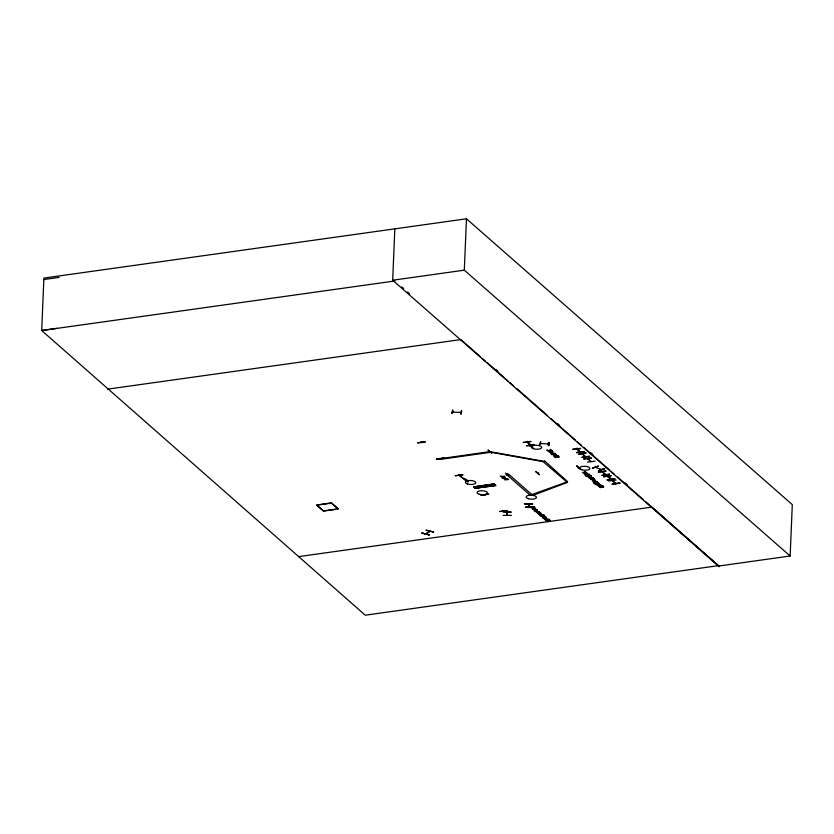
<?xml version="1.0" encoding="UTF-8"?>
<svg xmlns="http://www.w3.org/2000/svg" width="834" height="834" viewBox="0 0 834 834"><rect width="100%" height="100%" fill="white"/><g stroke="black" fill="none" stroke-linecap="round" stroke-linejoin="round"><path stroke-width="1.25" d="M503.121 515.308L511.461 515.339M645.954 501.964L718.533 565.629L365.261 615.2L41.7 330.525L43.9 278.076L466.467 218.8L792.3 504.633L790.142 556.007L718.512 566.057L392.678 280.234L394.836 228.85M421.816 442.739L421.514 441.645L422.108 442.656M452.935 409.984L451.851 413.549L452.539 410.318M790.142 556.007L464.309 270.174L466.467 218.8M506.78 474.546L506.811 473.795M507.009 473.806L506.968 474.723L506.134 474.671M507.124 473.921L506.332 474.775M490.673 451.507L439.56 458.783L440.237 459.378L490.851 452.268L543.038 461.629L567.37 482.406L532.79 495.438L508.479 474.025M527.234 441.415L530.622 445.21M527.38 441.467L527.349 442.218M530.382 444.188L530.351 444.929M508.448 474.661L506.978 474.869L530.122 495.177L567.662 481.729L544.539 460.785M548.605 443.271L548.636 444.136L547.875 444.115L547.948 443.198M548.522 444.147L548.532 443.24M552.014 450.694L548.011 451.257L550.211 451.194L551.055 451.934C544.811 453.018 557.362 451.34 551.535 451.872L550.69 451.131L552.285 450.485M557.842 456.281L558.332 455.791L559.312 457.095L555.819 456.813L555.527 457.71L554.662 457.074L558.603 456.959L558.311 456.219M580.412 451.986L576.742 448.296L576.701 449.119L580.11 452.059M582.195 453.081L582.153 453.904L585.562 456.834M585.927 456.823L582.466 453.821L582.455 453.039M582.497 453.832L582.612 453.091M584.863 471.992C589.106 473.629 580.923 471.908 583.3 472.972C581.621 471.033 587.699 473.785 584.884 471.564M578.473 454.217L586.094 452.841M586.166 472.857L587.011 473.17C589.659 473.827 579.359 473.514 586.594 473.232L586.177 472.43M587.949 458.909L588.251 458.043M594.089 479.936L595.361 480.499L592.119 480.718L594.256 480.415L594.11 479.508L594.809 479.602M595.413 466.467L595.445 467.29L601.564 469.584M595.622 466.394L595.382 467.217M595.799 466.425L596.049 467.488M594.548 483.334C592.609 481.541 597.154 484.554 597.769 482.552A1.48 0.573 2.4 0 0 597.134 482.177L597.05 481.531M595.945 484.554C593.985 482.771 598.583 485.763 599.166 483.772A1.48 0.573 2.4 0 0 598.52 483.407L598.656 482.949M598.447 485.784C597.342 487.046 604.598 485.722 601.408 485.795L600.991 484.992M602.763 486.17C605.328 488.224 596.748 485.002 600.355 487.702C598.979 485.596 601.408 487.744 603.587 487.129A1.407 0.542 2.4 0 0 603.733 486.837L602.784 485.732M607.34 476.37L610.728 479.341L610.425 478.257M610.686 478.216L610.769 479.029L610.842 478.268M612.854 480.874L612.26 479.863M612.594 480.603L612.521 479.831M616.149 480.061L608.539 480.999M619.662 482.74L619.818 483.282M502.902 511.805L511.252 512.128L502.902 511.69M429.437 531.602L425.611 533.927L426.278 533.729M529.694 507.218L528.881 504.07M591.327 461.556L587.595 458.596L591.035 461.609M605.818 474.692L602.356 471.69M611.02 479.258L607.569 476.256M615.94 483.574L612.521 480.603M440.071 458.387L439.695 458.366M440.373 459.013L440.654 458.909M485.044 495.042L485.117 495.083M503.632 510.981L503.256 511.013M524.482 503.924L532.79 503.986L524.44 503.809M593.36 481.062C601.137 481.437 592.651 483.136 593.349 481.051M453.373 412.132L452.633 412.048M461.4 410.901L460.722 414.06M461.098 414.112L461.734 410.933M421.858 533.145L429.416 534.855L422.035 532.978M429.197 534.98L422.067 533.062M540.693 441.812L539.462 445.012L540.766 441.884M540.474 443.407L541.068 443.605M528.422 504.07L529.267 507.166M547.729 443.542L547.875 444.105M549.147 442.437L548.292 445.564M548.689 445.7L549.491 442.479L548.678 445.658M417.782 442.802L425.423 441.853L417.813 442.906M436.484 459.242L444.011 458.168M436.432 459.127L444.042 458.085M481.051 495.125L488.661 494.072M530.705 441.447L523.074 442.531L530.862 441.53M572.854 449.37L580.641 448.494L572.854 449.39M573.021 449.463L580.62 448.369M586.062 453.185L578.494 454.342M598.239 472.054L605.838 470.97M603.451 476.621L611.228 475.745L603.639 476.808M605.995 471.085L598.437 472.242M507.291 512.316L507.447 514.953M592.515 468.135L598.322 466.05M464.569 478.747L468.093 481.844L464.621 478.685M467.676 481.885L464.288 478.789M488.307 450.099L491.799 453.206L487.984 450.151M535.981 471.617L539.473 474.734L535.657 471.679M506.874 512.034L507.135 515.203M429.781 531.362L425.903 533.958M494.124 483.97L473.9 487.15M473.576 486.858L494.343 483.96L473.66 486.92M495.302 484.992L475.036 488.151M495.719 485.19L474.953 488.078M465.476 480.843L465.841 481.166M459.159 475.182L458.554 474.911M426.237 530.205L433.586 531.998M550.857 450.026C548.709 447.639 552.442 451.882 547.448 450.35C544.904 448.932 550.45 452.622 551.138 449.891M460.055 412.423L460.973 412.486L452.799 412.079M490.027 451.611L490.788 451.528M530.705 446.054L529.955 445.992M537.857 473.274L538.66 473.159L537.836 473.118M577.514 467.54L578.285 467.436M598.614 470.668L604.692 468.687L598.572 470.595M604.692 468.687L598.854 470.803M466.467 480.228L467.29 480.248M578.327 467.593L577.701 467.655M598.77 484.992L597.936 484.95M543.956 515.756L544.727 515.37L543.851 515.058M551.295 452.852L553.078 452.935M43.837 279.567L59.151 277.378M57.014 328.325L41.7 330.525L394.972 280.954M392.678 280.234L464.309 270.174M107.576 389.155L460.848 339.584L480.436 356.764M575.575 448.796L578.129 448.421M584.29 451.642L576.523 452.612L584.113 451.538M544.508 461.421L490.173 451.684M581.996 457.303L589.596 456.281M583.706 458.909L591.494 458.012L583.852 458.981M587.417 462.119L595.153 461.181M503.611 476.714L504.883 477.277L501.87 477.694L503.84 476.912L500.317 476.308L504.82 476.339L504.111 476.6M473.879 487.119L494.489 484.252M474.921 488.046L495.417 484.929M475.255 488.349L495.834 485.492L475.192 488.109M602.096 475.453L609.529 474.139M607.11 479.863L614.898 478.945L607.308 480.009M607.288 479.957L614.898 478.914M597.029 481.958L593.318 482.719L594.559 483.345M611.114 480.342L613.636 479.988M598.426 483.188L594.715 483.949L595.956 484.575M600.98 485.43L598.478 485.868M612.219 484.293L619.818 483.261M534.385 507.468C528.203 509.782 536.971 508.761 534.208 507.301M299.333 556.528L298.509 556.643L651.834 507.114L677.218 529.507M420.336 442.145L422.901 441.78M529.444 444.355L532.519 447.431M526.723 445.71L534.302 444.71M530.601 445.909L530.028 446.138M436.589 459.336L444.063 458.158M455.312 475.745L463.068 474.859L455.281 475.672M466.446 480.374L467.061 480.134M580.183 468.916L576.701 465.977L580.547 468.969M507.322 510.502L499.66 511.555L507.301 510.471M595.591 467.144L595.987 467.467M601.46 469.542L600.689 469.406L601.345 469.678M533.677 507.124L525.368 507.218L533.708 507.395M577.055 449.046L577.086 448.296M605.442 474.4L602.127 471.794M548.584 444.001L540.328 443.521M615.617 483.626L612.26 480.686M527.244 442.5L532.874 447.451M433.586 532.009L426.059 530.288M529.1 444.376L532.561 447.441M576.774 465.893L580.235 468.958M505.435 473.014L508.803 476.026M598.405 466.133L592.567 468.218M537.19 509.855C531.946 508.823 534.365 513.702 537.409 510.272C535.762 508.792 532.561 511.555 536.898 510.064M543.872 515.068L540.62 515.985L543.862 515.766M607.579 476.579L607.298 476.37M401.748 286.896L403.677 288.585M407.545 291.983L409.473 293.672M495.959 369.535L497.919 371.255M557.665 423.662L559.614 425.382M590.962 452.872L592.922 454.593M625.239 482.949L627.199 484.658M482.396 358.484L485.336 361.07M487.296 362.78L507.864 380.825M509.824 382.545L513.734 385.975M516.673 388.561L547.041 415.186M550.951 418.626L575.439 440.102M577.399 441.822L581.319 445.262M584.248 447.837L609.717 470.178M611.676 471.888L614.616 474.473M617.556 477.048L643.014 499.389M589.565 456.323L582.017 457.376M609.498 474.223L601.95 475.276M533.937 507.489L525.41 507.437M459.232 475.359L466.091 480.592L459.638 475.714M679.178 531.227L719.408 566.703M488.682 494.208L481.062 495.25M584.144 451.496L576.575 452.591M534.333 444.668L526.859 445.856M586.99 475.516L589.252 475.588L586.99 475.516M595.028 482.563L597.28 482.636L595.028 482.563M596.414 483.783L598.676 483.856L596.456 483.699M526.973 441.447L526.932 442.27L527.005 441.478M585.291 475.682C585.583 475.484 587.324 476.996 589.742 475.516A1.48 0.573 2.4 0 0 589.106 475.14L585.291 475.682M553.766 455.833L557.185 455.625L553.766 455.833M549.846 520.437L545.968 520.385L547 521.344C545.728 519.155 548.021 521.427 550.231 520.77A1.407 0.542 2.4 0 0 550.377 520.479L548.772 519.895L549.846 520.437M505.456 479.07C504.57 480.926 504.507 479.498 508.625 479.54L507.176 478.695L505.456 479.07M588.596 476.985C596.362 476.975 587.761 479.081 588.637 476.912M550.701 453.54L553.286 453.623L550.701 453.54M553.828 454.457L556.414 454.551L553.828 454.457M542.069 514.807C534.99 516.986 546.28 514.046 542.069 514.807M502.516 478.111C505.665 480.582 506.968 476.11 502.516 478.111M532.77 508.948C535.908 511.409 537.211 506.936 532.77 508.948M538.441 513.921C541.579 516.382 542.882 511.92 538.441 513.921M543.153 518.06C546.291 520.52 547.594 516.048 543.153 518.06M547.834 519.28L549.47 519.488L545.28 520.072L547.365 519.28L544.206 519.123L547.834 519.28M588.199 474.244L589.846 474.452L585.656 475.046L587.741 474.244L584.571 474.098L588.199 474.244M599.396 485.315C592.255 486.024 603.941 483.178 599.396 485.315M505.467 478.226L502.996 478.247L505.467 478.226M535.72 509.053L533.26 509.147L535.72 509.053M541.391 514.025L538.931 514.13L541.391 514.025M546.103 518.164L543.643 518.258L546.103 518.164M540.359 512.722L540.797 513.087L537.794 513.504L539.848 512.66L537.013 512.816L539.118 512.045L536.001 511.93L538.952 511.638L540.359 512.722M591.202 477.246L589.93 476.923L591.202 477.246M595.924 481.395L594.652 481.072L595.924 481.395M557.696 455.718C552.421 458.189 553.078 453.54 557.696 455.718M506.009 479.091L507.927 479.394L506.009 479.091M552.869 453.602L551.097 453.633L552.869 453.602M555.997 454.53L554.235 454.561L555.997 454.53M554.975 453.289L551.92 454.697L554.975 453.289M331.578 502.892L316.399 505.018L323.342 511.106L338.521 508.98L331.578 502.892M331.348 503.121L317.014 505.133L323.571 510.888L337.906 508.876L331.348 503.121M590.399 476.141L587.386 476.568L590.399 476.141M591.41 475.985L590.889 476.058L591.41 475.985M593.318 477.684L589.304 478.247L591.514 478.184L592.359 478.924C586.114 480.009 598.666 478.33 592.828 478.862L591.994 478.122L593.318 477.684M619.652 483.022L612.062 484.085L619.662 483.063M531.018 507.072C529.611 508.354 537.596 506.863 533.969 507.093L531.039 507.082M542.319 516.986C541.214 518.248 548.47 516.934 545.269 517.007L542.329 516.997M581.725 469.782A5.202 2.002 2.4 0 0 589.909 468.635A5.202 2.002 2.4 0 0 582.57 466.373A5.202 2.002 2.4 0 0 581.725 469.782M533.51 448.755A5.202 2.002 2.4 0 0 541.693 447.608A5.202 2.002 2.4 0 0 534.365 445.335A5.202 2.002 2.4 0 0 533.51 448.755M528.266 498.701A5.202 2.002 2.4 0 0 536.45 497.554A5.202 2.002 2.4 0 0 529.121 495.281A5.202 2.002 2.4 0 0 528.266 498.701M467.582 484.012A5.202 2.002 2.4 0 0 475.766 482.855A5.202 2.002 2.4 0 0 468.427 480.592A5.202 2.002 2.4 0 0 467.582 484.012M479.248 494.249A5.202 2.002 2.4 0 0 487.442 493.102A5.202 2.002 2.4 0 0 480.103 490.83A5.202 2.002 2.4 0 0 479.248 494.249"/></g></svg>
